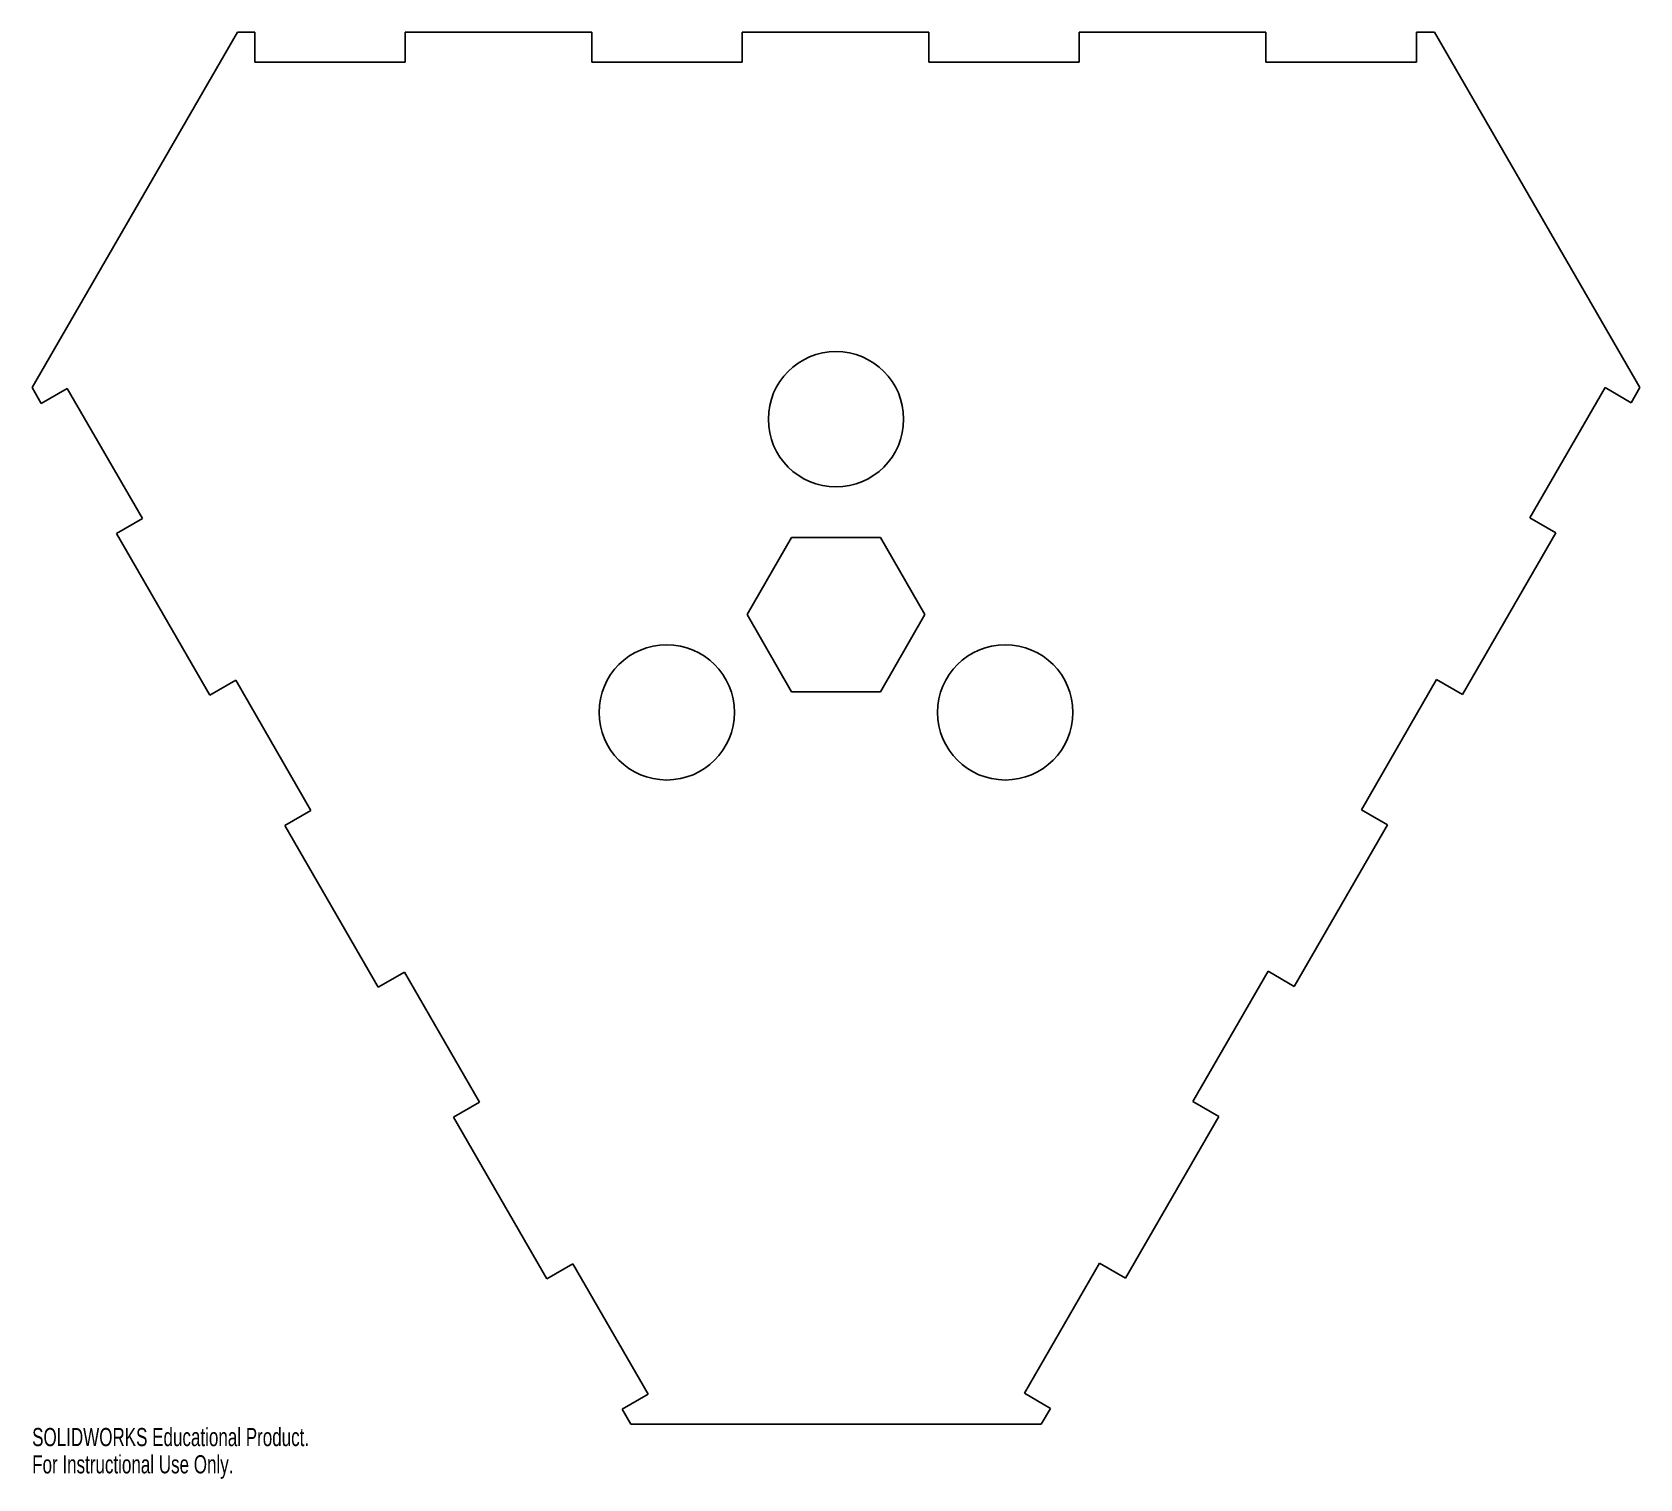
# Model space of a CAD drawing. Header units: millimetres. Extents: x -214 to 214, y -230 to 155.
import ezdxf

# ---------------------------------------------------------------- set-up
doc = ezdxf.new("R2010")
doc.units = ezdxf.units.MM
doc.styles.add('SLDTEXTSTYLE0', font='TXT', dxfattribs={"width": 0.7})

msp = doc.modelspace()

# ---------------------------------------------------------------- linework, layer by layer
at = {"color": 7, "linetype": 'Continuous', "lineweight": 25}
for p, q in [((-159.23, 155), (-213.85, 60.4)), ((-154.61, 155), (-159.23, 155)), ((-154.61, 147), (-154.61, 155)), ((-64.94, 155), (-114.61, 155)), ((-114.61, 155), (-114.61, 147)), ((-64.94, 147), (-64.94, 155)), ((24.72, 155), (-24.94, 155)), ((-24.94, 155), (-24.94, 147)), ((24.72, 147), (24.72, 155)), ((114.39, 155), (64.72, 155)), ((64.72, 155), (64.72, 147)), ((114.39, 147), (114.39, 155)), ((159.23, 155), (154.39, 155)), ((154.39, 155), (154.39, 147)), ((213.85, 60.4), (159.23, 155)), ((-114.61, 147), (-154.61, 147)), ((-24.94, 147), (-64.94, 147)), ((64.72, 147), (24.72, 147)), ((154.39, 147), (114.39, 147)), ((-213.85, 60.4), (-211.43, 56.2)), ((-211.43, 56.2), (-204.5, 60.2)), ((-204.5, 60.2), (-184.5, 25.56)), ((184.61, 25.76), (204.61, 60.4)), ((204.61, 60.4), (211.54, 56.4)), ((211.54, 56.4), (213.85, 60.4)), ((191.54, 21.76), (184.61, 25.76)), ((-184.5, 25.56), (-191.43, 21.56)), ((-191.43, 21.56), (-166.59, -21.45)), ((166.71, -21.26), (191.54, 21.76)), ((-23.67, 0), (-11.84, 20.5)), ((-11.84, 20.5), (11.84, 20.5)), ((11.84, 20.5), (23.67, 0)), ((-11.84, -20.5), (-23.67, 0)), ((23.67, 0), (11.84, -20.5)), ((-166.59, -21.45), (-159.67, -17.45)), ((-159.67, -17.45), (-139.67, -52.09)), ((11.84, -20.5), (-11.84, -20.5)), ((139.78, -51.9), (159.78, -17.26)), ((159.78, -17.26), (166.71, -21.26)), ((-139.67, -52.09), (-146.59, -56.09)), ((146.71, -55.9), (139.78, -51.9)), ((-146.59, -56.09), (-121.76, -99.1)), ((121.87, -98.91), (146.71, -55.9)), ((-121.76, -99.1), (-114.83, -95.1)), ((-114.83, -95.1), (-94.83, -129.74)), ((94.94, -129.55), (114.94, -94.91)), ((114.94, -94.91), (121.87, -98.91)), ((-94.83, -129.74), (-101.76, -133.74)), ((101.87, -133.55), (94.94, -129.55)), ((-101.76, -133.74), (-76.93, -176.76)), ((77.04, -176.56), (101.87, -133.55)), ((-76.93, -176.76), (-70, -172.76)), ((-70, -172.76), (-50, -207.4)), ((50.11, -207.2), (70.11, -172.56)), ((70.11, -172.56), (77.04, -176.56)), ((-50, -207.4), (-56.93, -211.4)), ((57.04, -211.2), (50.11, -207.2)), ((-56.93, -211.4), (-54.62, -215.4)), ((54.62, -215.4), (57.04, -211.2)), ((-54.62, -215.4), (54.62, -215.4))]:
    msp.add_line(p, q, dxfattribs=at)
for centre in [(0, 52), (-45.03, -26), (45.03, -26)]:
    msp.add_circle(centre, 18, dxfattribs=at)

# ---------------------------------------------------------------- texts
at = {"color": 7, "linetype": 'Continuous', "char_height": 4.8336, "attachment_point": 1, "style": 'SLDTEXTSTYLE0'}
for s, insert in [('SOLIDWORKS Educational Product.', (-213.85, -216.42)), ('For Instructional Use Only.', (-213.85, -223.67))]:
    msp.add_mtext(s, dxfattribs=dict(at, insert=insert))

doc.saveas('drawing.dxf')
